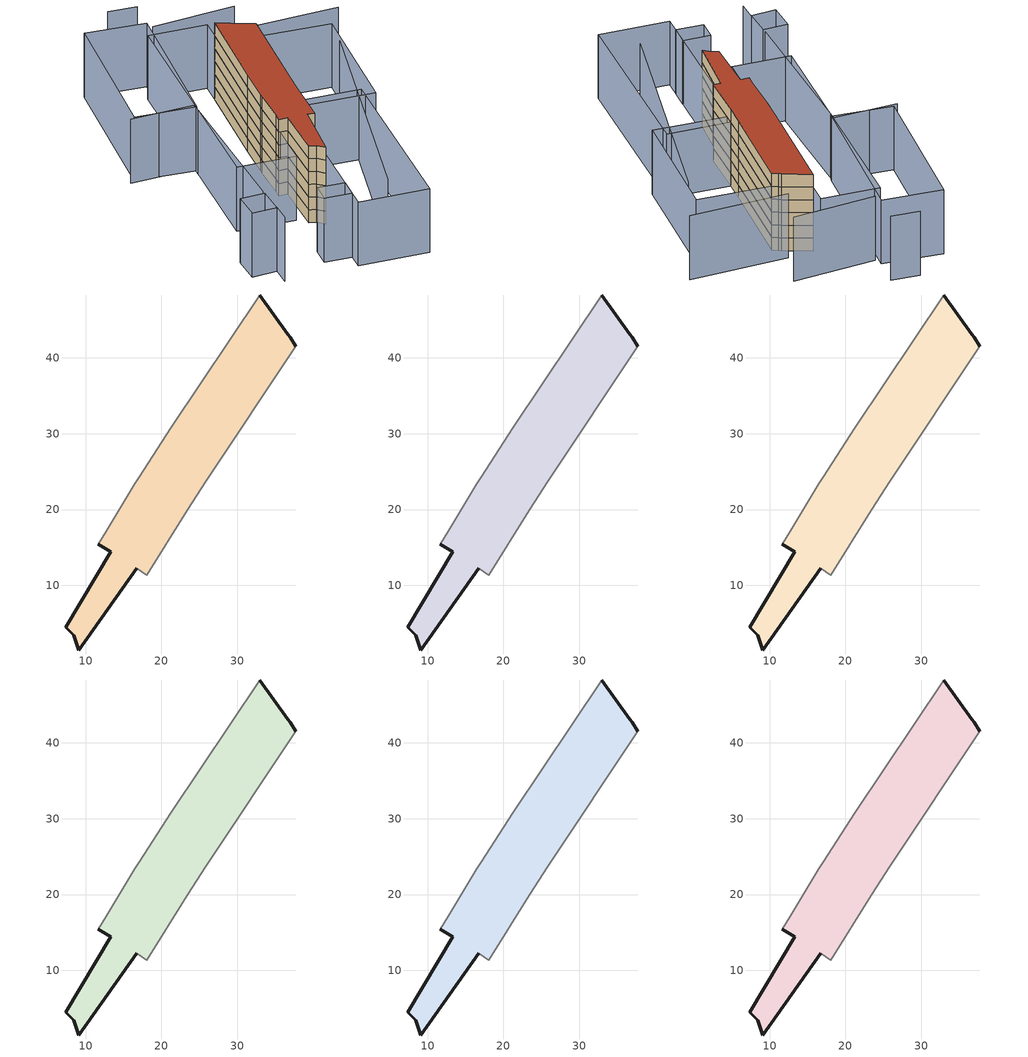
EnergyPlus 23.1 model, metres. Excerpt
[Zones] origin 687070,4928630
d72d7fe56a7e8ca2_F0_whole
 floor ground (EU_floor_Construction): 32.93,48.27 36.65,43.11 36.94,42.71 37.7,41.53 25.88,23.77 23.39,19.91 18.09,11.35 16.77,12.26 9.07,1.49 8.42,3.42 7.39,4.52 13.32,14.44 11.68,15.43 12.74,17.13 16.51,23.39 16.99,24.18 21.29,30.85 z0
 wall outside (EU_wall_Construction): 11.68,15.43 13.32,14.44 7.39,4.52 8.42,3.42 9.07,1.49 16.77,12.26 / 37.7,41.53 36.94,42.71 36.65,43.11 32.93,48.27 z0:3
 wall adiabatic (EU_wall_Construction): 32.93,48.27 21.29,30.85 16.99,24.18 16.51,23.39 12.74,17.13 11.68,15.43 / 16.77,12.26 18.09,11.35 23.39,19.91 25.88,23.77 37.7,41.53 z0:3
d72d7fe56a7e8ca2_F1_whole
 floor to d72d7fe56a7e8ca2_F0_whole (EU_floor_Construction): 32.93,48.27 36.65,43.11 36.94,42.71 37.7,41.53 25.88,23.77 23.39,19.91 18.09,11.35 16.77,12.26 9.07,1.49 8.42,3.42 7.39,4.52 13.32,14.44 11.68,15.43 12.74,17.13 16.51,23.39 16.99,24.18 21.29,30.85 z3
 wall outside (EU_wall_Construction): 11.68,15.43 13.32,14.44 7.39,4.52 8.42,3.42 9.07,1.49 16.77,12.26 / 37.7,41.53 36.94,42.71 36.65,43.11 32.93,48.27 z3:6
 wall adiabatic (EU_wall_Construction): 32.93,48.27 21.29,30.85 16.99,24.18 16.51,23.39 12.74,17.13 11.68,15.43 / 16.77,12.26 18.09,11.35 23.39,19.91 25.88,23.77 37.7,41.53 z3:6
d72d7fe56a7e8ca2_F2_whole
 floor to d72d7fe56a7e8ca2_F1_whole (EU_floor_Construction): 32.93,48.27 36.65,43.11 36.94,42.71 37.7,41.53 25.88,23.77 23.39,19.91 18.09,11.35 16.77,12.26 9.07,1.49 8.42,3.42 7.39,4.52 13.32,14.44 11.68,15.43 12.74,17.13 16.51,23.39 16.99,24.18 21.29,30.85 z6
 wall outside (EU_wall_Construction): 11.68,15.43 13.32,14.44 7.39,4.52 8.42,3.42 9.07,1.49 16.77,12.26 / 37.7,41.53 36.94,42.71 36.65,43.11 32.93,48.27 z6:9
 wall adiabatic (EU_wall_Construction): 32.93,48.27 21.29,30.85 16.99,24.18 16.51,23.39 12.74,17.13 11.68,15.43 / 16.77,12.26 18.09,11.35 23.39,19.91 25.88,23.77 37.7,41.53 z6:9
d72d7fe56a7e8ca2_F3_whole
 floor to d72d7fe56a7e8ca2_F2_whole (EU_floor_Construction): 32.93,48.27 36.65,43.11 36.94,42.71 37.7,41.53 25.88,23.77 23.39,19.91 18.09,11.35 16.77,12.26 9.07,1.49 8.42,3.42 7.39,4.52 13.32,14.44 11.68,15.43 12.74,17.13 16.51,23.39 16.99,24.18 21.29,30.85 z9
 wall outside (EU_wall_Construction): 11.68,15.43 13.32,14.44 7.39,4.52 8.42,3.42 9.07,1.49 16.77,12.26 / 37.7,41.53 36.94,42.71 36.65,43.11 32.93,48.27 z9:12
 wall adiabatic (EU_wall_Construction): 32.93,48.27 21.29,30.85 16.99,24.18 16.51,23.39 12.74,17.13 11.68,15.43 / 16.77,12.26 18.09,11.35 23.39,19.91 25.88,23.77 37.7,41.53 z9:12
d72d7fe56a7e8ca2_F4_whole
 floor to d72d7fe56a7e8ca2_F3_whole (EU_floor_Construction): 32.93,48.27 36.65,43.11 36.94,42.71 37.7,41.53 25.88,23.77 23.39,19.91 18.09,11.35 16.77,12.26 9.07,1.49 8.42,3.42 7.39,4.52 13.32,14.44 11.68,15.43 12.74,17.13 16.51,23.39 16.99,24.18 21.29,30.85 z12
 wall outside (EU_wall_Construction): 11.68,15.43 13.32,14.44 7.39,4.52 8.42,3.42 9.07,1.49 16.77,12.26 / 37.7,41.53 36.94,42.71 36.65,43.11 32.93,48.27 z12:15
 wall adiabatic (EU_wall_Construction): 32.93,48.27 21.29,30.85 16.99,24.18 16.51,23.39 12.74,17.13 11.68,15.43 / 16.77,12.26 18.09,11.35 23.39,19.91 25.88,23.77 37.7,41.53 z12:15
d72d7fe56a7e8ca2_F5_whole
 floor to d72d7fe56a7e8ca2_F4_whole (EU_floor_Construction): 32.93,48.27 36.65,43.11 36.94,42.71 37.7,41.53 25.88,23.77 23.39,19.91 18.09,11.35 16.77,12.26 9.07,1.49 8.42,3.42 7.39,4.52 13.32,14.44 11.68,15.43 12.74,17.13 16.51,23.39 16.99,24.18 21.29,30.85 z15
 wall outside (EU_wall_Construction): 11.68,15.43 13.32,14.44 7.39,4.52 8.42,3.42 9.07,1.49 16.77,12.26 / 37.7,41.53 36.94,42.71 36.65,43.11 32.93,48.27 z15:18
 wall adiabatic (EU_wall_Construction): 32.93,48.27 21.29,30.85 16.99,24.18 16.51,23.39 12.74,17.13 11.68,15.43 / 16.77,12.26 18.09,11.35 23.39,19.91 25.88,23.77 37.7,41.53 z15:18
 roof outside (EU_roof_Construction): 18.09,11.35 23.39,19.91 25.88,23.77 37.7,41.53 36.94,42.71 36.65,43.11 32.93,48.27 21.29,30.85 16.99,24.18 16.51,23.39 12.74,17.13 11.68,15.43 13.32,14.44 7.39,4.52 8.42,3.42 9.07,1.49 16.77,12.26 z18
shading: -11.08,-1.78 -13.13,-5.42 / 11,-12.78 46.79,27.41 / -2.62,41.95 9.43,35.14 / 9.43,35.14 -8.08,4.13 / 56.72,35.46 37.97,45.92 / 32.06,67.34 27.02,70.8 / 44.28,52.21 27.92,60.15 / -0.33,-3.63 4.69,-6.81 / 4.69,-6.81 2.39,-10.44 / 2.39,-10.44 -2.63,-7.25 / -2.63,-7.25 -0.33,-3.63 / 13.28,-21.55 0.46,-13.44 / 0.46,-13.44 22.08,20.73 / 22.08,20.73 34.9,12.63 / 34.9,12.63 13.28,-21.55 / -15.94,0.65 -13.07,5.91 / -13.07,5.91 -8.36,3.34 / -8.36,3.34 -11.24,-1.92 / -11.24,-1.92 -15.94,0.65 / 22.21,18.25 37.7,41.53 / 37.7,41.53 50.99,32.69 / 50.99,32.69 35.5,9.41 / 35.5,9.41 22.21,18.25 / 35.37,52.1 6.68,7.08 / 6.68,7.08 -4.01,13.9 / -4.01,13.9 24.69,58.91 / 24.69,58.91 35.37,52.1 / -1.48,41.85 17.64,69.46 / 17.64,69.46 28.37,62.02 / 28.37,62.02 9.24,34.42 / 9.24,34.42 -1.48,41.85 z0:15
[Building]
EU S2 Campaign: North Axis=0; Terrain=City; Solar Distribution=FullExterior
[Site:Location]
Bologna: Latitude=44.5; Longitude=11.25; Time Zone=1; Elevation=37
[SizingPeriod:WeatherFileDays]
AnnualSizingPeriod: Begin Month=1; Begin Day of Month=1; End Month=12; End Day of Month=31; Day of Week for Start Day=Monday; Use Weather File Daylight Saving Period=No; Use Weather File Rain and Snow Indicators=No
[MATERIAL]
EU_InternalMass_Material: Roughness=MediumRough; Thickness=0.1; Conductivity=1; Density=1800; Specific Heat=900; Thermal Absorptance=0.9; Solar Absorptance=0.7; Visible Absorptance=0.7
[MATERIAL:NOMASS] Roughness=MediumRough; Thermal Absorptance=0.9; Solar Absorptance=0.7; Visible Absorptance=0.7
Name | Thermal Resistance
EU_wall_NoMass | 0.905828
EU_roof_NoMass | 0.37593
EU_floor_NoMass | 0.67114
[CONSTRUCTION]
EU_wall_Construction: EU_wall_NoMass
EU_roof_Construction: EU_roof_NoMass
EU_floor_Construction: EU_floor_NoMass
EU_InternalMass_Construction: EU_InternalMass_Material
[ZONE] Type=1; Multiplier=1; Ceiling Height=autocalculate; Floor Area=autocalculate; Part of Total Floor Area=Yes
Name | Volume
d72d7fe56a7e8ca2_F0_whole | 997.472
d72d7fe56a7e8ca2_F1_whole; d72d7fe56a7e8ca2_F2_whole; d72d7fe56a7e8ca2_F3_whole; d72d7fe56a7e8ca2_F4_whole; d72d7fe56a7e8ca2_F5_whole | 997.471
[INTERNALMASS] Construction=EU_InternalMass_Construction; Surface Area=305.934
Name | Zone or ZoneList
d72d7fe56a7e8ca2_F0_whole_EU_InternalMass | d72d7fe56a7e8ca2_F0_whole
d72d7fe56a7e8ca2_F1_whole_EU_InternalMass | d72d7fe56a7e8ca2_F1_whole
d72d7fe56a7e8ca2_F2_whole_EU_InternalMass | d72d7fe56a7e8ca2_F2_whole
d72d7fe56a7e8ca2_F3_whole_EU_InternalMass | d72d7fe56a7e8ca2_F3_whole
d72d7fe56a7e8ca2_F4_whole_EU_InternalMass | d72d7fe56a7e8ca2_F4_whole
d72d7fe56a7e8ca2_F5_whole_EU_InternalMass | d72d7fe56a7e8ca2_F5_whole
[OTHEREQUIPMENT] Fuel Type=Electricity; Design Level Calculation Method=Watts/Area; Power per Zone Floor Area=1; Fraction Latent=0; Fraction Radiant=0; Fraction Lost=0; Carbon Dioxide Generation Rate=0; EndUse Subcategory=EU_Step8_InternalGains
Name | Zone or ZoneList or Space or SpaceList | Schedule
EU_Step8_InternalGain_d72d7fe56a7e8ca2_F0_whole_f000 | d72d7fe56a7e8ca2_F0_whole | EU_Step8_GainSchedule_d72d7fe56a7e8ca2_F0_whole_f000
EU_Step8_InternalGain_d72d7fe56a7e8ca2_F1_whole_f000 | d72d7fe56a7e8ca2_F1_whole | EU_Step8_GainSchedule_d72d7fe56a7e8ca2_F1_whole_f000
EU_Step8_InternalGain_d72d7fe56a7e8ca2_F2_whole_f000 | d72d7fe56a7e8ca2_F2_whole | EU_Step8_GainSchedule_d72d7fe56a7e8ca2_F2_whole_f000
EU_Step8_InternalGain_d72d7fe56a7e8ca2_F3_whole_f000 | d72d7fe56a7e8ca2_F3_whole | EU_Step8_GainSchedule_d72d7fe56a7e8ca2_F3_whole_f000
EU_Step8_InternalGain_d72d7fe56a7e8ca2_F4_whole_f000 | d72d7fe56a7e8ca2_F4_whole | EU_Step8_GainSchedule_d72d7fe56a7e8ca2_F4_whole_f000
EU_Step8_InternalGain_d72d7fe56a7e8ca2_F5_whole_f000 | d72d7fe56a7e8ca2_F5_whole | EU_Step8_GainSchedule_d72d7fe56a7e8ca2_F5_whole_f000
[ZONEVENTILATION:DESIGNFLOWRATE] Schedule=EU_AlwaysOn; Design Flow Rate Calculation Method=AirChanges/Hour; Air Changes per Hour=0.73129; Ventilation Type=Natural; Fan Pressure Rise=0; Fan Total Efficiency=1; Constant Term Coefficient=1; Temperature Term Coefficient=0; Velocity Term Coefficient=0; Velocity Squared Term Coefficient=0; Minimum Indoor Temperature=-100; Maximum Indoor Temperature=100; Delta Temperature=-100; Minimum Outdoor Temperature=-100; Maximum Outdoor Temperature=100; Maximum Wind Speed=40
Name | Zone or ZoneList or Space or SpaceList
EU_ConstantAir_d72d7fe56a7e8ca2_F0_whole | d72d7fe56a7e8ca2_F0_whole
EU_ConstantAir_d72d7fe56a7e8ca2_F1_whole | d72d7fe56a7e8ca2_F1_whole
EU_ConstantAir_d72d7fe56a7e8ca2_F2_whole | d72d7fe56a7e8ca2_F2_whole
EU_ConstantAir_d72d7fe56a7e8ca2_F3_whole | d72d7fe56a7e8ca2_F3_whole
EU_ConstantAir_d72d7fe56a7e8ca2_F4_whole | d72d7fe56a7e8ca2_F4_whole
EU_ConstantAir_d72d7fe56a7e8ca2_F5_whole | d72d7fe56a7e8ca2_F5_whole
[HVACTEMPLATE:THERMOSTAT] Constant Heating Setpoint=20; Constant Cooling Setpoint=50
EU_HeatOnly_d72d7fe56a7e8ca2_F0_whole; EU_HeatOnly_d72d7fe56a7e8ca2_F1_whole; EU_HeatOnly_d72d7fe56a7e8ca2_F2_whole; EU_HeatOnly_d72d7fe56a7e8ca2_F3_whole; EU_HeatOnly_d72d7fe56a7e8ca2_F4_whole; EU_HeatOnly_d72d7fe56a7e8ca2_F5_whole
[HVACTEMPLATE:ZONE:IDEALLOADSAIRSYSTEM] System Availability Schedule=EU_AlwaysOn; Maximum Heating Supply Air Temperature=50; Minimum Cooling Supply Air Temperature=13; Maximum Heating Supply Air Humidity Ratio=0.0156; Minimum Cooling Supply Air Humidity Ratio=0.0077; Heating Limit=NoLimit; Cooling Limit=NoLimit; Heating Availability Schedule=EU_AlwaysOn; Cooling Availability Schedule=EU_CoolingOff; Dehumidification Control Type=ConstantSensibleHeatRatio; Cooling Sensible Heat Ratio=0.7; Dehumidification Setpoint=60; Humidification Control Type=None; Humidification Setpoint=30; Outdoor Air Method=None; Outdoor Air Flow Rate per Person=0.00944; Outdoor Air Flow Rate per Zone Floor Area=0; Outdoor Air Flow Rate per Zone=0; Demand Controlled Ventilation Type=None; Outdoor Air Economizer Type=NoEconomizer; Heat Recovery Type=None; Sensible Heat Recovery Effectiveness=0.7; Latent Heat Recovery Effectiveness=0.65
Name | Template Thermostat
d72d7fe56a7e8ca2_F0_whole | EU_HeatOnly_d72d7fe56a7e8ca2_F0_whole
d72d7fe56a7e8ca2_F1_whole | EU_HeatOnly_d72d7fe56a7e8ca2_F1_whole
d72d7fe56a7e8ca2_F2_whole | EU_HeatOnly_d72d7fe56a7e8ca2_F2_whole
d72d7fe56a7e8ca2_F3_whole | EU_HeatOnly_d72d7fe56a7e8ca2_F3_whole
d72d7fe56a7e8ca2_F4_whole | EU_HeatOnly_d72d7fe56a7e8ca2_F4_whole
d72d7fe56a7e8ca2_F5_whole | EU_HeatOnly_d72d7fe56a7e8ca2_F5_whole
[SIZING:ZONE] Zone Cooling Design Supply Air Temperature Input Method=SupplyAirTemperature; Zone Cooling Design Supply Air Temperature=13; Zone Heating Design Supply Air Temperature Input Method=SupplyAirTemperature; Zone Heating Design Supply Air Temperature=50; Zone Cooling Design Supply Air Humidity Ratio=0.008; Zone Heating Design Supply Air Humidity Ratio=0.008; Cooling Design Air Flow Method=DesignDay; Cooling Design Air Flow Rate=0; Cooling Minimum Air Flow per Zone Floor Area=0.000762; Cooling Minimum Air Flow=0; Cooling Minimum Air Flow Fraction=0.2; Heating Design Air Flow Method=DesignDay; Heating Design Air Flow Rate=0; Heating Maximum Air Flow per Zone Floor Area=0.002032; Heating Maximum Air Flow=0.141576; Heating Maximum Air Flow Fraction=0.3; Account for Dedicated Outdoor Air System=No; Dedicated Outdoor Air System Control Strategy=NeutralSupplyAir; Dedicated Outdoor Air Low Setpoint Temperature for Design=autosize; Dedicated Outdoor Air High Setpoint Temperature for Design=autosize; Zone Load Sizing Method=Sensible Load Only No Latent Load; Zone Latent Cooling Design Supply Air Humidity Ratio Input Method=HumidityRatioDifference; Zone Cooling Design Supply Air Humidity Ratio Difference=0.005; Zone Latent Heating Design Supply Air Humidity Ratio Input Method=HumidityRatioDifference; Zone Humidification Design Supply Air Humidity Ratio Difference=0.005
d72d7fe56a7e8ca2_F0_whole; d72d7fe56a7e8ca2_F1_whole; d72d7fe56a7e8ca2_F2_whole; d72d7fe56a7e8ca2_F3_whole; d72d7fe56a7e8ca2_F4_whole; d72d7fe56a7e8ca2_F5_whole
[SCHEDULE:CONSTANT]
Name | Hourly Value
EU_AlwaysOn | 1
EU_CoolingOff | 0
[SCHEDULE:FILE] Column Number=1; Rows to Skip at Top=0; Number of Hours of Data=8760; Column Separator=Comma; Interpolate to Timestep=No; Minutes per Item=60; Adjust Schedule for Daylight Savings=Yes
Name | File
EU_Step8_GainSchedule_d72d7fe56a7e8ca2_F0_whole_f000 | ../../schedules/d72d7fe56a7e8ca2/d72d7fe56a7e8ca2_F0_whole_f000_gain.csv
EU_Step8_GainSchedule_d72d7fe56a7e8ca2_F1_whole_f000 | ../../schedules/d72d7fe56a7e8ca2/d72d7fe56a7e8ca2_F1_whole_f000_gain.csv
EU_Step8_GainSchedule_d72d7fe56a7e8ca2_F2_whole_f000 | ../../schedules/d72d7fe56a7e8ca2/d72d7fe56a7e8ca2_F2_whole_f000_gain.csv
EU_Step8_GainSchedule_d72d7fe56a7e8ca2_F3_whole_f000 | ../../schedules/d72d7fe56a7e8ca2/d72d7fe56a7e8ca2_F3_whole_f000_gain.csv
EU_Step8_GainSchedule_d72d7fe56a7e8ca2_F4_whole_f000 | ../../schedules/d72d7fe56a7e8ca2/d72d7fe56a7e8ca2_F4_whole_f000_gain.csv
EU_Step8_GainSchedule_d72d7fe56a7e8ca2_F5_whole_f000 | ../../schedules/d72d7fe56a7e8ca2/d72d7fe56a7e8ca2_F5_whole_f000_gain.csv
